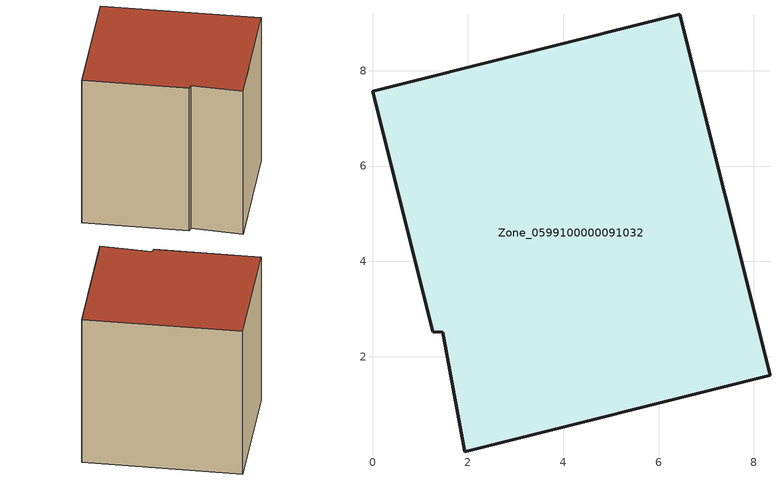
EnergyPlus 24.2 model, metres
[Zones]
Zone_0599100000091032
 floor ground (C_G): 1.94,0.01 1.47,2.51 1.26,2.52 0,7.57 6.45,9.18 8.34,1.61 z0
 wall outside (C_F): 6.45,9.18 0,7.57 1.26,2.52 1.47,2.51 1.94,0.01 8.34,1.61 6.45,9.18 z0:8.13
 roof outside (C_R): 1.47,2.51 1.94,0.01 8.34,1.61 6.45,9.18 0,7.57 1.26,2.52 z8.13
[BUILDING]
Pand.0599100000091032: North Axis=0; Terrain=City; Loads Convergence Tolerance Value=0.04; Temperature Convergence Tolerance Value=0.4; Solar Distribution=FullExterior; Maximum Number of Warmup Days=25; Minimum Number of Warmup Days=1
[Site:Location]
Rotterdam.The.Hague.AP_ZH_NLD Design_Conditions: Latitude=51.96; Longitude=4.45; Time Zone=1; Elevation=-4.5
[SITE:GROUNDTEMPERATURE:BUILDINGSURFACE]
18, 18, 18, 18, 18, 18, 18, 18, 18, 18, 18, 18
[MATERIAL] Thermal Absorptance=0.9; Solar Absorptance=0.7; Visible Absorptance=0.7
Name | Roughness | Thickness | Conductivity | Density | Specific Heat
G.TC.1946-1964 | MediumSmooth | 0.15 | 1 | 540 | 1210
F.TC.1946-1964 | Rough | 0.3 | 0.857143 | 1920 | 840
R.TC.1946-1964 | MediumRough | 0.2 | 0.235294 | 1500 | 1000
[CONSTRUCTION]
C_G: G.TC.1946-1964
C_F: F.TC.1946-1964
C_R: R.TC.1946-1964
[ZONE]
Zone_0599100000091032: Type=1; Multiplier=1; Ceiling Height=Autocalculate; Volume=Autocalculate; Floor Area=autocalculate; Part of Total Floor Area=Yes
[ZONEINFILTRATION:DESIGNFLOWRATE]
Infil_Zone_0599100000091032: Zone or ZoneList or Space or SpaceList=Zone_0599100000091032; Schedule=AlwaysOn; Design Flow Rate Calculation Method=Flow/Area; Flow Rate per Floor Area=0.003; Constant Term Coefficient=1; Temperature Term Coefficient=0; Velocity Term Coefficient=0; Velocity Squared Term Coefficient=0
[HVACTEMPLATE:ZONE:IDEALLOADSAIRSYSTEM]
Zone_0599100000091032: Maximum Heating Supply Air Temperature=50; Minimum Cooling Supply Air Temperature=13; Maximum Heating Supply Air Humidity Ratio=0.0156; Minimum Cooling Supply Air Humidity Ratio=0.0077; Heating Limit=NoLimit; Cooling Limit=NoLimit; Dehumidification Control Type=ConstantSensibleHeatRatio; Cooling Sensible Heat Ratio=0.7; Dehumidification Setpoint=60; Humidification Control Type=None; Humidification Setpoint=30; Outdoor Air Method=None; Outdoor Air Flow Rate per Person=0.00944; Outdoor Air Flow Rate per Zone Floor Area=0; Outdoor Air Flow Rate per Zone=0; Demand Controlled Ventilation Type=None; Outdoor Air Economizer Type=NoEconomizer; Heat Recovery Type=None; Sensible Heat Recovery Effectiveness=0.7; Latent Heat Recovery Effectiveness=0.65
[ZONECONTROL:THERMOSTAT]
ThermostatControl_Zone_0599100000091032: Zone or ZoneList=Zone_0599100000091032; Control Type Schedule=DualSetpointControlType; Control 1=Thermostat_Zone_0599100000091032; Temperature Difference Between Cutout And Setpoint=0
[THERMOSTATSETPOINT:DUALSETPOINT]
Thermostat_Zone_0599100000091032: Heating Setpoint Temperature Schedule=HeatingSetpoint_Zone_0599100000091032; Cooling Setpoint Temperature Schedule=CoolingSetpoint_Zone_0599100000091032
[SCHEDULE:COMPACT]
HeatingSetpoint_Zone_0599100000091032: Through: 12/31, For: AllDays, Until: 24:00, 21
CoolingSetpoint_Zone_0599100000091032: Through: 12/31, For: AllDays, Until: 24:00, 24
DualSetpointControlType: Through: 12/31, For: AllDays, Until: 24:00, 4
AlwaysOn: Through: 12/31, For: AllDays, Until: 24:00, 1
